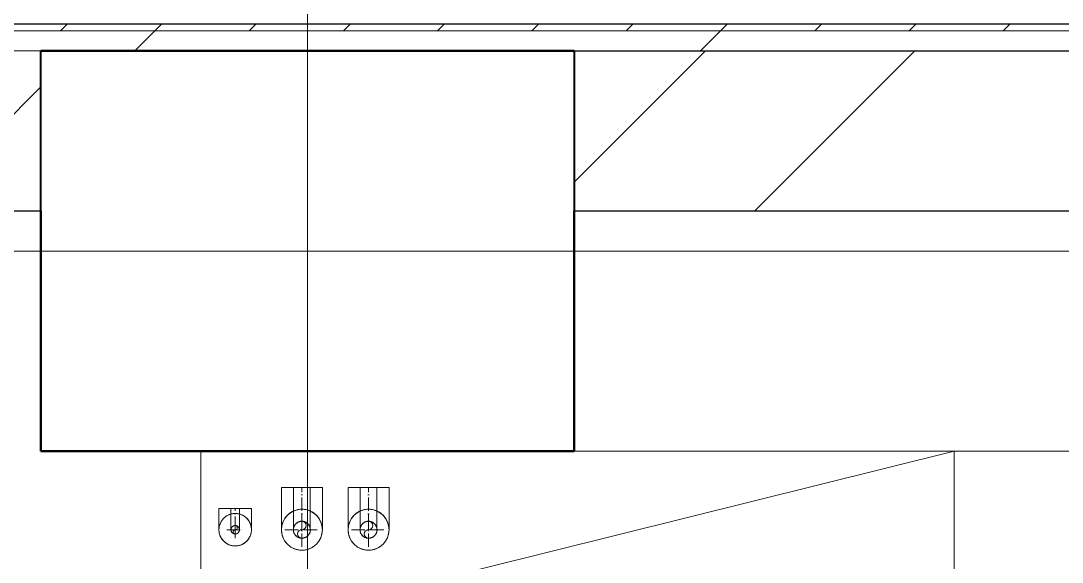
# Model space of a CAD drawing. Header units: millimetres. Extents: x -88595 to 880822, y -1054509 to -148035.
# Drawn here: x 313948 to 314729, y -276935 to -276529 of the extents above; entities that cross this region are included whole.
import ezdxf

# ---------------------------------------------------------------- set-up
doc = ezdxf.new("R2010")
doc.units = ezdxf.units.MM
for name, pattern in [('$0$ADSK_Осевая', [14, 10, -2, 0, -2]), ('ADSK_Линия сетки', [25, 20, -2.5, 0, -2.5]), ('ADSK_Сверху', [4.5, 3, -1.5])]:
    doc.linetypes.add(name, pattern=pattern)
for name, color, linetype, lineweight in [('Изоляция', 7, 'Continuous', 18), ('Линии', 7, 'Continuous', 9), ('Несущие колонны', 7, 'Continuous', 18), ('Оборудование', 7, 'Continuous', 18), ('Оси', 7, 'Continuous', 9), ('Перекрытие', 7, 'Continuous', 18), ('Стены наружные', 7, 'Continuous', 18), ('Стены штриховка', 7, 'Continuous', 9), ('Трубопровод', 7, 'Continuous', 18), ('Трубопроводы', 7, 'Continuous', 18)]:
    doc.layers.add(name, color=color, linetype=linetype, lineweight=lineweight)

# ---------------------------------------------------------------- blocks, each defined once
blk = doc.blocks.new('$0$ADSK_МедьПайка_Отвод-гнутая труба - Отвод _гнутая труба_-V48-В_Координация_1 этаж ОВ3')
at = {"layer": 'Трубопроводы', "color": 134, "true_color": 0x00a6a6}
for p, q in [((16659.2, -14218.23), (16652.85, -14218.23)), ((16665.55, -14218.23), (16659.2, -14218.23))]:
    blk.add_line(p, q, dxfattribs=at)
at = {"layer": 'Трубопроводы', "color": 134, "true_color": 0x00a6a6, "flags": 128}
for points in [[(16652.85, -14249.98), (16652.85, -14249.96), (16652.85, -14249.88), (16652.85, -14249.75), (16652.85, -14249.58), (16652.85, -14249.35), (16652.85, -14249.07), (16652.85, -14248.74), (16652.85, -14248.37), (16652.85, -14247.95), (16652.85, -14247.47), (16652.85, -14246.96), (16652.85, -14246.39), (16652.85, -14245.78), (16652.85, -14245.13), (16652.85, -14244.44), (16652.85, -14243.7), (16652.85, -14242.92), (16652.85, -14242.1), (16652.85, -14241.24), (16652.85, -14240.35), (16652.85, -14239.42), (16652.85, -14238.46), (16652.85, -14237.47), (16652.85, -14236.44), (16652.85, -14235.39), (16652.85, -14234.3), (16652.85, -14233.2), (16652.85, -14232.06), (16652.85, -14230.91), (16652.85, -14229.74), (16652.85, -14228.54), (16652.85, -14227.33), (16652.85, -14226.11), (16652.85, -14224.87), (16652.85, -14223.63), (16652.85, -14222.37), (16652.85, -14221.11), (16652.85, -14219.84), (16652.85, -14218.57), (16652.85, -14218.23)], [(16665.55, -14218.23), (16665.55, -14219.5), (16665.55, -14220.77), (16665.55, -14222.03), (16665.55, -14223.29), (16665.55, -14224.54), (16665.55, -14225.78), (16665.55, -14227), (16665.55, -14228.22), (16665.55, -14229.42), (16665.55, -14230.59), (16665.55, -14231.75), (16665.55, -14232.89), (16665.55, -14234.01), (16665.55, -14235.1), (16665.55, -14236.16), (16665.55, -14237.19), (16665.55, -14238.19), (16665.55, -14239.17), (16665.55, -14240.1), (16665.55, -14241.01), (16665.55, -14241.87), (16665.55, -14242.7), (16665.55, -14243.49), (16665.55, -14244.24), (16665.55, -14244.95), (16665.55, -14245.61), (16665.55, -14246.23), (16665.55, -14246.81), (16665.55, -14247.34), (16665.55, -14247.82), (16665.55, -14248.26), (16665.55, -14248.65), (16665.55, -14248.99), (16665.55, -14249.28), (16665.55, -14249.52), (16665.55, -14249.71), (16665.55, -14249.85), (16665.55, -14249.94), (16665.55, -14249.98)], [(16652.85, -14249.98), (16652.86, -14249.73), (16652.87, -14249.47), (16652.9, -14249.22), (16652.94, -14248.97), (16652.98, -14248.72), (16653.04, -14248.47), (16653.1, -14248.23), (16653.18, -14247.98), (16653.26, -14247.74), (16653.36, -14247.51), (16653.46, -14247.28), (16653.57, -14247.05), (16653.69, -14246.83), (16653.82, -14246.61), (16653.96, -14246.4), (16654.11, -14246.19), (16654.27, -14245.99), (16654.43, -14245.79), (16654.6, -14245.61), (16654.78, -14245.43), (16654.97, -14245.25), (16655.16, -14245.09), (16655.36, -14244.93), (16655.56, -14244.78), (16655.77, -14244.64), (16655.99, -14244.5), (16656.21, -14244.38), (16656.44, -14244.26), (16656.67, -14244.16), (16656.9, -14244.06), (16657.14, -14243.97), (16657.38, -14243.9), (16657.63, -14243.83), (16657.88, -14243.77), (16658.12, -14243.72), (16658.38, -14243.68), (16658.63, -14243.66), (16658.88, -14243.64), (16659.14, -14243.63), (16659.2, -14243.63)], [(16659.2, -14243.63), (16659.46, -14243.64), (16659.71, -14243.65), (16659.96, -14243.68), (16660.22, -14243.71), (16660.47, -14243.76), (16660.71, -14243.81), (16660.96, -14243.88), (16661.2, -14243.95), (16661.44, -14244.04), (16661.68, -14244.13), (16661.91, -14244.24), (16662.14, -14244.35), (16662.36, -14244.47), (16662.58, -14244.6), (16662.79, -14244.74), (16663, -14244.89), (16663.2, -14245.04), (16663.39, -14245.21), (16663.58, -14245.38), (16663.76, -14245.56), (16663.93, -14245.74), (16664.1, -14245.93), (16664.26, -14246.13), (16664.41, -14246.34), (16664.55, -14246.55), (16664.68, -14246.77), (16664.8, -14246.99), (16664.92, -14247.21), (16665.03, -14247.44), (16665.12, -14247.68), (16665.21, -14247.92), (16665.29, -14248.16), (16665.36, -14248.4), (16665.41, -14248.65), (16665.46, -14248.9), (16665.5, -14249.15), (16665.53, -14249.4), (16665.55, -14249.66), (16665.55, -14249.91), (16665.55, -14249.98)], [(16659.2, -14256.33), (16658.95, -14256.33), (16658.7, -14256.31), (16658.44, -14256.28), (16658.19, -14256.25), (16657.94, -14256.2), (16657.69, -14256.15), (16657.45, -14256.08), (16657.21, -14256.01), (16656.97, -14255.92), (16656.73, -14255.83), (16656.5, -14255.73), (16656.27, -14255.61), (16656.05, -14255.49), (16655.83, -14255.36), (16655.62, -14255.22), (16655.41, -14255.07), (16655.21, -14254.92), (16655.02, -14254.75), (16654.83, -14254.58), (16654.65, -14254.4), (16654.48, -14254.22), (16654.31, -14254.03), (16654.15, -14253.83), (16654, -14253.62), (16653.86, -14253.41), (16653.73, -14253.2), (16653.6, -14252.97), (16653.49, -14252.75), (16653.38, -14252.52), (16653.29, -14252.28), (16653.2, -14252.04), (16653.12, -14251.8), (16653.05, -14251.56), (16652.99, -14251.31), (16652.95, -14251.06), (16652.91, -14250.81), (16652.88, -14250.56), (16652.86, -14250.3), (16652.85, -14250.05), (16652.85, -14249.98)], [(16665.55, -14249.98), (16665.55, -14250.23), (16665.53, -14250.49), (16665.51, -14250.74), (16665.47, -14250.99), (16665.43, -14251.24), (16665.37, -14251.49), (16665.31, -14251.74), (16665.23, -14251.98), (16665.15, -14252.22), (16665.05, -14252.45), (16664.95, -14252.69), (16664.84, -14252.91), (16664.71, -14253.14), (16664.58, -14253.35), (16664.44, -14253.57), (16664.3, -14253.77), (16664.14, -14253.97), (16663.98, -14254.17), (16663.81, -14254.36), (16663.63, -14254.54), (16663.44, -14254.71), (16663.25, -14254.87), (16663.05, -14255.03), (16662.85, -14255.18), (16662.63, -14255.32), (16662.42, -14255.46), (16662.2, -14255.58), (16661.97, -14255.7), (16661.74, -14255.8), (16661.51, -14255.9), (16661.27, -14255.99), (16661.02, -14256.06), (16660.78, -14256.13), (16660.53, -14256.19), (16660.28, -14256.24), (16660.03, -14256.28), (16659.78, -14256.3), (16659.53, -14256.32), (16659.27, -14256.33), (16659.2, -14256.33)]]:
    blk.add_lwpolyline(points, dxfattribs=at)
at = {"layer": 'Трубопроводы', "color": 134, "true_color": 0x00a6a6}
for start, end in [(90, 270), (270, 90)]:
    blk.add_arc((16659.2, -14249.98), 6.35, start, end, dxfattribs=at)
blk = doc.blocks.new('$0$ADSK_МедьПайка_Отвод-гнутая труба - Отвод _гнутая труба_-V47-В_Координация_1 этаж ОВ3')
at = {"layer": 'Трубопроводы', "color": 190, "true_color": 0x8000ff}
for p, q in [((-879.99, -10402.24), (-882.24, -10399.99)), ((-877.75, -10404.48), (-879.99, -10402.24))]:
    blk.add_line(p, q, dxfattribs=at)
at = {"layer": 'Трубопроводы', "color": 190, "true_color": 0x8000ff, "flags": 128}
for points in [[(-893.46, -10411.22), (-893.45, -10411.21), (-893.43, -10411.18), (-893.38, -10411.13), (-893.32, -10411.07), (-893.24, -10410.99), (-893.14, -10410.89), (-893.03, -10410.78), (-892.89, -10410.65), (-892.74, -10410.5), (-892.58, -10410.33), (-892.39, -10410.15), (-892.19, -10409.95), (-891.98, -10409.73), (-891.75, -10409.5), (-891.5, -10409.25), (-891.24, -10408.99), (-890.97, -10408.72), (-890.68, -10408.43), (-890.37, -10408.13), (-890.06, -10407.81), (-889.73, -10407.48), (-889.39, -10407.14), (-889.04, -10406.79), (-888.67, -10406.43), (-888.3, -10406.06), (-887.92, -10405.67), (-887.53, -10405.28), (-887.13, -10404.88), (-886.72, -10404.47), (-886.3, -10404.06), (-885.88, -10403.64), (-885.46, -10403.21), (-885.02, -10402.78), (-884.59, -10402.34), (-884.14, -10401.9), (-883.7, -10401.45), (-883.25, -10401.01), (-882.81, -10400.56), (-882.36, -10400.11), (-882.24, -10399.99)], [(-893.46, -10411.22), (-893.37, -10411.13), (-893.28, -10411.04), (-893.18, -10410.96), (-893.08, -10410.89), (-892.97, -10410.81), (-892.86, -10410.75), (-892.75, -10410.68), (-892.64, -10410.62), (-892.53, -10410.57), (-892.41, -10410.52), (-892.29, -10410.47), (-892.17, -10410.43), (-892.05, -10410.4), (-891.93, -10410.37), (-891.8, -10410.34), (-891.68, -10410.32), (-891.55, -10410.3), (-891.42, -10410.29), (-891.3, -10410.29), (-891.17, -10410.29), (-891.04, -10410.29), (-890.92, -10410.3), (-890.79, -10410.31), (-890.67, -10410.33), (-890.54, -10410.36), (-890.42, -10410.39), (-890.3, -10410.42), (-890.17, -10410.46), (-890.06, -10410.51), (-889.94, -10410.55), (-889.82, -10410.61), (-889.71, -10410.67), (-889.6, -10410.73), (-889.49, -10410.8), (-889.39, -10410.87), (-889.28, -10410.94), (-889.18, -10411.02), (-889.09, -10411.1), (-889, -10411.19), (-888.97, -10411.22)], [(-877.75, -10404.48), (-878.2, -10404.93), (-878.64, -10405.38), (-879.09, -10405.82), (-879.54, -10406.27), (-879.98, -10406.71), (-880.42, -10407.15), (-880.85, -10407.58), (-881.28, -10408.01), (-881.7, -10408.43), (-882.12, -10408.85), (-882.53, -10409.26), (-882.93, -10409.66), (-883.32, -10410.06), (-883.71, -10410.44), (-884.09, -10410.82), (-884.45, -10411.18), (-884.81, -10411.54), (-885.15, -10411.88), (-885.48, -10412.21), (-885.8, -10412.53), (-886.11, -10412.84), (-886.4, -10413.13), (-886.68, -10413.41), (-886.94, -10413.68), (-887.19, -10413.93), (-887.43, -10414.16), (-887.65, -10414.38), (-887.85, -10414.58), (-888.04, -10414.77), (-888.21, -10414.94), (-888.36, -10415.1), (-888.5, -10415.23), (-888.62, -10415.35), (-888.72, -10415.46), (-888.81, -10415.54), (-888.88, -10415.61), (-888.93, -10415.66), (-888.96, -10415.69), (-888.97, -10415.7)], [(-893.46, -10415.71), (-893.55, -10415.61), (-893.63, -10415.52), (-893.71, -10415.42), (-893.79, -10415.32), (-893.86, -10415.21), (-893.93, -10415.11), (-894, -10415), (-894.05, -10414.89), (-894.11, -10414.77), (-894.16, -10414.65), (-894.2, -10414.54), (-894.25, -10414.41), (-894.28, -10414.29), (-894.31, -10414.17), (-894.34, -10414.05), (-894.36, -10413.92), (-894.37, -10413.79), (-894.39, -10413.67), (-894.39, -10413.54), (-894.39, -10413.41), (-894.39, -10413.29), (-894.38, -10413.16), (-894.36, -10413.03), (-894.34, -10412.91), (-894.32, -10412.78), (-894.29, -10412.66), (-894.26, -10412.54), (-894.22, -10412.42), (-894.17, -10412.3), (-894.12, -10412.18), (-894.07, -10412.07), (-894.01, -10411.95), (-893.95, -10411.84), (-893.88, -10411.73), (-893.81, -10411.63), (-893.74, -10411.53), (-893.66, -10411.43), (-893.57, -10411.33), (-893.49, -10411.24), (-893.46, -10411.22)], [(-888.97, -10415.71), (-889.06, -10415.79), (-889.16, -10415.88), (-889.26, -10415.96), (-889.36, -10416.03), (-889.46, -10416.11), (-889.57, -10416.17), (-889.68, -10416.24), (-889.79, -10416.3), (-889.91, -10416.35), (-890.02, -10416.4), (-890.14, -10416.45), (-890.26, -10416.49), (-890.38, -10416.52), (-890.51, -10416.56), (-890.63, -10416.58), (-890.76, -10416.6), (-890.88, -10416.62), (-891.01, -10416.63), (-891.14, -10416.63), (-891.26, -10416.63), (-891.39, -10416.63), (-891.52, -10416.62), (-891.64, -10416.61), (-891.77, -10416.59), (-891.89, -10416.56), (-892.02, -10416.53), (-892.14, -10416.5), (-892.26, -10416.46), (-892.38, -10416.42), (-892.5, -10416.37), (-892.61, -10416.31), (-892.72, -10416.25), (-892.83, -10416.19), (-892.94, -10416.13), (-893.05, -10416.05), (-893.15, -10415.98), (-893.25, -10415.9), (-893.35, -10415.82), (-893.44, -10415.73), (-893.46, -10415.71)], [(-888.97, -10411.22), (-888.88, -10411.31), (-888.8, -10411.4), (-888.72, -10411.5), (-888.64, -10411.6), (-888.57, -10411.71), (-888.5, -10411.81), (-888.44, -10411.92), (-888.38, -10412.04), (-888.33, -10412.15), (-888.28, -10412.27), (-888.23, -10412.39), (-888.19, -10412.51), (-888.15, -10412.63), (-888.12, -10412.75), (-888.1, -10412.88), (-888.08, -10413), (-888.06, -10413.13), (-888.05, -10413.25), (-888.04, -10413.38), (-888.04, -10413.51), (-888.05, -10413.63), (-888.06, -10413.76), (-888.07, -10413.89), (-888.09, -10414.01), (-888.11, -10414.14), (-888.14, -10414.26), (-888.18, -10414.38), (-888.22, -10414.5), (-888.26, -10414.62), (-888.31, -10414.74), (-888.36, -10414.85), (-888.42, -10414.97), (-888.49, -10415.08), (-888.55, -10415.19), (-888.62, -10415.29), (-888.7, -10415.39), (-888.78, -10415.49), (-888.86, -10415.59), (-888.95, -10415.68), (-888.97, -10415.71)]]:
    blk.add_lwpolyline(points, dxfattribs=at)
at = {"layer": 'Трубопроводы', "color": 190, "true_color": 0x8000ff}
for start, end in [(45, 225), (225, 45)]:
    blk.add_arc((-891.22, -10413.46), 3.17, start, end, dxfattribs=at)
blk = doc.blocks.new('2 этаж')
at = {"lineweight": 18}
for p, q in [((343417.5, 650411.51), (343417.5, 650956.51)), ((343542.46, 650847.31), (343982.5, 650956.51)), ((343697.5, 650956.51), (343982.5, 650956.51)), ((343982.5, 650956.51), (343982.5, 650411.51)), ((343982.5, 650411.51), (343982.5, 650956.51)), ((343982.5, 650956.51), (344782.5, 650956.51))]:
    blk.add_line(p, q, dxfattribs=at)
at = {"layer": 'Линии', "linetype": 'ADSK_Сверху', "ltscale": 100}
for p, q in [((311892.5, 651256.51), (345102.5, 651256.51)), ((311892.5, 650956.51), (345102.5, 650956.51))]:
    blk.add_line(p, q, dxfattribs=at)
at = {"layer": 'Несущие колонны', "lineweight": 40}
for p, q in [((343297.5, 651256.51), (343697.5, 651256.51)), ((343297.5, 650956.51), (343297.5, 651256.51)), ((343697.5, 651256.51), (343297.5, 651256.51)), ((343697.5, 651256.51), (343697.5, 650956.51)), ((343297.5, 651136.51), (343297.5, 650956.51)), ((343697.5, 650956.51), (343697.5, 651136.51)), ((343697.5, 650956.51), (343297.5, 650956.51)), ((343297.5, 650956.51), (343697.5, 650956.51))]:
    blk.add_line(p, q, dxfattribs=at)
at = {"layer": 'Несущие колонны'}
for p, q in [((343297.5, 651256.51), (343297.5, 651136.51)), ((343697.5, 651136.51), (343697.5, 651256.51))]:
    blk.add_line(p, q, dxfattribs=at)
at = {"layer": 'Оси', "linetype": 'ADSK_Линия сетки', "ltscale": 100}
for p, q in [((343497.5, 697307.15), (343497.5, 631330.37)), ((364564.8, 651106.51), (287587.44, 651106.51))]:
    blk.add_line(p, q, dxfattribs=at)
at = {"layer": 'Перекрытие', "color": 49, "ltscale": 100, "true_color": 0x464646}
for p, q in [((343417.5, 650411.51), (343417.5, 650956.51)), ((343697.5, 650956.51), (344782.5, 650956.51))]:
    blk.add_line(p, q, dxfattribs=at)
at = {"layer": 'Стены наружные', "lineweight": 30}
for p, q in [((345082.5, 651276.51), (342342.5, 651276.51)), ((343297.5, 651256.51), (345102.5, 651256.51)), ((343267.5, 651136.51), (343297.5, 651136.51)), ((343697.5, 651136.51), (344782.5, 651136.51))]:
    blk.add_line(p, q, dxfattribs=at)
at = {"layer": 'Стены наружные', "linetype": 'Continuous', "lineweight": 9}
for p, q in [((343312.26, 651271.51), (343317.26, 651276.51)), ((343367.97, 651256.51), (343382.97, 651271.51)), ((343382.97, 651271.51), (343387.97, 651276.51)), ((343453.68, 651271.51), (343458.68, 651276.51)), ((343524.39, 651271.51), (343529.39, 651276.51)), ((343595.1, 651271.51), (343600.1, 651276.51)), ((343665.81, 651271.51), (343670.81, 651276.51)), ((343736.52, 651271.51), (343741.52, 651276.51)), ((343792.23, 651256.51), (343807.23, 651271.51)), ((343807.23, 651271.51), (343812.23, 651276.51)), ((343877.94, 651271.51), (343882.94, 651276.51)), ((343948.65, 651271.51), (343953.65, 651276.51)), ((344019.36, 651271.51), (344024.36, 651276.51)), ((343697.5, 651158.06), (343795.94, 651256.51)), ((343833.1, 651136.51), (343953.1, 651256.51)), ((343204.48, 651136.51), (343297.5, 651229.53))]:
    blk.add_line(p, q, dxfattribs=at)
at = {"layer": 'Стены наружные'}
for p, q in [((343297.5, 651136.51), (343297.5, 651256.51)), ((343697.5, 651256.51), (343697.5, 651136.51))]:
    blk.add_line(p, q, dxfattribs=at)
at = {"layer": 'Стены штриховка'}
for p, q in [((345082.5, 651271.51), (342342.5, 651271.51)), ((343297.5, 651256.51), (342342.5, 651256.51))]:
    blk.add_line(p, q, dxfattribs=at)

msp = doc.modelspace()

# ---------------------------------------------------------------- linework, layer by layer
at = {"layer": 'Изоляция', "color": 134, "true_color": 0x00a6a6}
for p, q in [((314143.69, -276879.04), (314174.39, -276879.04)), ((314193.69, -276879.04), (314224.39, -276879.04))]:
    msp.add_line(p, q, dxfattribs=at)
at = {"layer": 'Изоляция', "color": 190, "true_color": 0x8000ff}
msp.add_line((314096.86, -276894.91), (314121.21, -276894.91), dxfattribs=at)
at = {"layer": 'Изоляция', "color": 134, "true_color": 0x00a6a6, "flags": 128}
for points in [[(314143.69, -276910.79), (314143.69, -276910.76), (314143.69, -276910.69), (314143.69, -276910.56), (314143.69, -276910.38), (314143.69, -276910.15), (314143.69, -276909.88), (314143.69, -276909.55), (314143.69, -276909.18), (314143.69, -276908.75), (314143.69, -276908.28), (314143.69, -276907.76), (314143.69, -276907.2), (314143.69, -276906.59), (314143.69, -276905.94), (314143.69, -276905.24), (314143.69, -276904.5), (314143.69, -276903.73), (314143.69, -276902.91), (314143.69, -276902.05), (314143.69, -276901.16), (314143.69, -276900.23), (314143.69, -276899.27), (314143.69, -276898.27), (314143.69, -276897.25), (314143.69, -276896.19), (314143.69, -276895.11), (314143.69, -276894), (314143.69, -276892.87), (314143.69, -276891.72), (314143.69, -276890.54), (314143.69, -276889.35), (314143.69, -276888.14), (314143.69, -276886.92), (314143.69, -276885.68), (314143.69, -276884.43), (314143.69, -276883.18), (314143.69, -276881.92), (314143.69, -276880.65), (314143.69, -276879.38), (314143.69, -276879.04)], [(314174.39, -276879.04), (314174.39, -276880.31), (314174.39, -276881.57), (314174.39, -276882.84), (314174.39, -276884.1), (314174.39, -276885.35), (314174.39, -276886.58), (314174.39, -276887.81), (314174.39, -276889.03), (314174.39, -276890.22), (314174.39, -276891.4), (314174.39, -276892.56), (314174.39, -276893.7), (314174.39, -276894.81), (314174.39, -276895.9), (314174.39, -276896.96), (314174.39, -276898), (314174.39, -276899), (314174.39, -276899.97), (314174.39, -276900.91), (314174.39, -276901.81), (314174.39, -276902.68), (314174.39, -276903.51), (314174.39, -276904.3), (314174.39, -276905.05), (314174.39, -276905.75), (314174.39, -276906.42), (314174.39, -276907.04), (314174.39, -276907.62), (314174.39, -276908.15), (314174.39, -276908.63), (314174.39, -276909.07), (314174.39, -276909.45), (314174.39, -276909.79), (314174.39, -276910.08), (314174.39, -276910.33), (314174.39, -276910.52), (314174.39, -276910.66), (314174.39, -276910.75), (314174.39, -276910.79)], [(314193.69, -276910.79), (314193.69, -276910.76), (314193.69, -276910.69), (314193.69, -276910.56), (314193.69, -276910.38), (314193.69, -276910.15), (314193.69, -276909.88), (314193.69, -276909.55), (314193.69, -276909.18), (314193.69, -276908.75), (314193.69, -276908.28), (314193.69, -276907.76), (314193.69, -276907.2), (314193.69, -276906.59), (314193.69, -276905.94), (314193.69, -276905.24), (314193.69, -276904.5), (314193.69, -276903.73), (314193.69, -276902.91), (314193.69, -276902.05), (314193.69, -276901.16), (314193.69, -276900.23), (314193.69, -276899.27), (314193.69, -276898.27), (314193.69, -276897.25), (314193.69, -276896.19), (314193.69, -276895.11), (314193.69, -276894), (314193.69, -276892.87), (314193.69, -276891.72), (314193.69, -276890.54), (314193.69, -276889.35), (314193.69, -276888.14), (314193.69, -276886.92), (314193.69, -276885.68), (314193.69, -276884.43), (314193.69, -276883.18), (314193.69, -276881.92), (314193.69, -276880.65), (314193.69, -276879.38), (314193.69, -276879.04)], [(314224.39, -276879.04), (314224.39, -276880.31), (314224.39, -276881.57), (314224.39, -276882.84), (314224.39, -276884.1), (314224.39, -276885.35), (314224.39, -276886.58), (314224.39, -276887.81), (314224.39, -276889.03), (314224.39, -276890.22), (314224.39, -276891.4), (314224.39, -276892.56), (314224.39, -276893.7), (314224.39, -276894.81), (314224.39, -276895.9), (314224.39, -276896.96), (314224.39, -276898), (314224.39, -276899), (314224.39, -276899.97), (314224.39, -276900.91), (314224.39, -276901.81), (314224.39, -276902.68), (314224.39, -276903.51), (314224.39, -276904.3), (314224.39, -276905.05), (314224.39, -276905.75), (314224.39, -276906.42), (314224.39, -276907.04), (314224.39, -276907.62), (314224.39, -276908.15), (314224.39, -276908.63), (314224.39, -276909.07), (314224.39, -276909.45), (314224.39, -276909.79), (314224.39, -276910.08), (314224.39, -276910.33), (314224.39, -276910.52), (314224.39, -276910.66), (314224.39, -276910.75), (314224.39, -276910.79)], [(314143.69, -276910.79), (314143.7, -276910.17), (314143.74, -276909.56), (314143.8, -276908.95), (314143.88, -276908.34), (314143.99, -276907.74), (314144.13, -276907.14), (314144.29, -276906.55), (314144.47, -276905.96), (314144.67, -276905.38), (314144.9, -276904.81), (314145.15, -276904.25), (314145.42, -276903.7), (314145.72, -276903.16), (314146.03, -276902.63), (314146.37, -276902.12), (314146.73, -276901.62), (314147.1, -276901.14), (314147.5, -276900.67), (314147.91, -276900.21), (314148.34, -276899.78), (314148.79, -276899.36), (314149.26, -276898.96), (314149.74, -276898.58), (314150.24, -276898.21), (314150.75, -276897.87), (314151.27, -276897.55), (314151.8, -276897.25), (314152.35, -276896.97), (314152.91, -276896.71), (314153.48, -276896.48), (314154.05, -276896.27), (314154.64, -276896.08), (314155.23, -276895.92), (314155.83, -276895.78), (314156.43, -276895.66), (314157.04, -276895.57), (314157.65, -276895.5), (314158.26, -276895.46), (314158.87, -276895.44), (314159.04, -276895.44)], [(314159.04, -276895.44), (314159.65, -276895.45), (314160.27, -276895.49), (314160.88, -276895.55), (314161.48, -276895.63), (314162.09, -276895.74), (314162.69, -276895.88), (314163.28, -276896.04), (314163.87, -276896.22), (314164.45, -276896.42), (314165.02, -276896.65), (314165.58, -276896.9), (314166.13, -276897.17), (314166.67, -276897.47), (314167.19, -276897.78), (314167.71, -276898.12), (314168.21, -276898.48), (314168.69, -276898.85), (314169.16, -276899.25), (314169.61, -276899.66), (314170.05, -276900.09), (314170.47, -276900.54), (314170.87, -276901.01), (314171.25, -276901.49), (314171.61, -276901.98), (314171.96, -276902.49), (314172.28, -276903.02), (314172.58, -276903.55), (314172.86, -276904.1), (314173.11, -276904.66), (314173.35, -276905.23), (314173.56, -276905.8), (314173.74, -276906.39), (314173.91, -276906.98), (314174.05, -276907.58), (314174.17, -276908.18), (314174.26, -276908.79), (314174.33, -276909.4), (314174.37, -276910.01), (314174.39, -276910.62), (314174.39, -276910.79)], [(314193.69, -276910.79), (314193.7, -276910.17), (314193.74, -276909.56), (314193.8, -276908.95), (314193.88, -276908.34), (314193.99, -276907.74), (314194.13, -276907.14), (314194.29, -276906.55), (314194.47, -276905.96), (314194.67, -276905.38), (314194.9, -276904.81), (314195.15, -276904.25), (314195.42, -276903.7), (314195.72, -276903.16), (314196.03, -276902.63), (314196.37, -276902.12), (314196.73, -276901.62), (314197.1, -276901.14), (314197.5, -276900.67), (314197.91, -276900.21), (314198.34, -276899.78), (314198.79, -276899.36), (314199.26, -276898.96), (314199.74, -276898.58), (314200.24, -276898.21), (314200.75, -276897.87), (314201.27, -276897.55), (314201.8, -276897.25), (314202.35, -276896.97), (314202.91, -276896.71), (314203.48, -276896.48), (314204.05, -276896.27), (314204.64, -276896.08), (314205.23, -276895.92), (314205.83, -276895.78), (314206.43, -276895.66), (314207.04, -276895.57), (314207.65, -276895.5), (314208.26, -276895.46), (314208.87, -276895.44), (314209.04, -276895.44)], [(314209.04, -276895.44), (314209.65, -276895.45), (314210.27, -276895.49), (314210.88, -276895.55), (314211.48, -276895.63), (314212.09, -276895.74), (314212.69, -276895.88), (314213.28, -276896.04), (314213.87, -276896.22), (314214.45, -276896.42), (314215.02, -276896.65), (314215.58, -276896.9), (314216.13, -276897.17), (314216.67, -276897.47), (314217.19, -276897.78), (314217.71, -276898.12), (314218.21, -276898.48), (314218.69, -276898.85), (314219.16, -276899.25), (314219.61, -276899.66), (314220.05, -276900.09), (314220.47, -276900.54), (314220.87, -276901.01), (314221.25, -276901.49), (314221.61, -276901.98), (314221.96, -276902.49), (314222.28, -276903.02), (314222.58, -276903.55), (314222.86, -276904.1), (314223.11, -276904.66), (314223.35, -276905.23), (314223.56, -276905.8), (314223.74, -276906.39), (314223.91, -276906.98), (314224.05, -276907.58), (314224.17, -276908.18), (314224.26, -276908.79), (314224.33, -276909.4), (314224.37, -276910.01), (314224.39, -276910.62), (314224.39, -276910.79)], [(314159.04, -276926.14), (314158.42, -276926.13), (314157.81, -276926.09), (314157.2, -276926.03), (314156.59, -276925.94), (314155.99, -276925.83), (314155.39, -276925.7), (314154.8, -276925.54), (314154.21, -276925.36), (314153.63, -276925.15), (314153.06, -276924.93), (314152.5, -276924.68), (314151.95, -276924.4), (314151.41, -276924.11), (314150.88, -276923.79), (314150.37, -276923.46), (314149.87, -276923.1), (314149.39, -276922.72), (314148.92, -276922.33), (314148.46, -276921.91), (314148.03, -276921.48), (314147.61, -276921.03), (314147.21, -276920.57), (314146.83, -276920.09), (314146.46, -276919.59), (314146.12, -276919.08), (314145.8, -276918.56), (314145.5, -276918.02), (314145.22, -276917.48), (314144.97, -276916.92), (314144.73, -276916.35), (314144.52, -276915.77), (314144.33, -276915.19), (314144.17, -276914.6), (314144.03, -276914), (314143.91, -276913.4), (314143.82, -276912.79), (314143.75, -276912.18), (314143.71, -276911.57), (314143.69, -276910.95), (314143.69, -276910.79)], [(314174.39, -276910.79), (314174.38, -276911.4), (314174.34, -276912.01), (314174.28, -276912.63), (314174.19, -276913.23), (314174.08, -276913.84), (314173.95, -276914.44), (314173.79, -276915.03), (314173.61, -276915.62), (314173.4, -276916.19), (314173.18, -276916.77), (314172.93, -276917.33), (314172.65, -276917.88), (314172.36, -276918.41), (314172.04, -276918.94), (314171.71, -276919.45), (314171.35, -276919.95), (314170.97, -276920.44), (314170.58, -276920.91), (314170.16, -276921.36), (314169.73, -276921.8), (314169.28, -276922.22), (314168.82, -276922.62), (314168.34, -276923), (314167.84, -276923.36), (314167.33, -276923.7), (314166.81, -276924.03), (314166.27, -276924.33), (314165.73, -276924.6), (314165.17, -276924.86), (314164.6, -276925.09), (314164.02, -276925.31), (314163.44, -276925.49), (314162.85, -276925.66), (314162.25, -276925.8), (314161.65, -276925.91), (314161.04, -276926.01), (314160.43, -276926.07), (314159.82, -276926.12), (314159.2, -276926.14), (314159.04, -276926.14)], [(314209.04, -276926.14), (314208.42, -276926.13), (314207.81, -276926.09), (314207.2, -276926.03), (314206.59, -276925.94), (314205.99, -276925.83), (314205.39, -276925.7), (314204.8, -276925.54), (314204.21, -276925.36), (314203.63, -276925.15), (314203.06, -276924.93), (314202.5, -276924.68), (314201.95, -276924.4), (314201.41, -276924.11), (314200.88, -276923.79), (314200.37, -276923.46), (314199.87, -276923.1), (314199.39, -276922.72), (314198.92, -276922.33), (314198.46, -276921.91), (314198.03, -276921.48), (314197.61, -276921.03), (314197.21, -276920.57), (314196.83, -276920.09), (314196.46, -276919.59), (314196.12, -276919.08), (314195.8, -276918.56), (314195.5, -276918.02), (314195.22, -276917.48), (314194.97, -276916.92), (314194.73, -276916.35), (314194.52, -276915.77), (314194.33, -276915.19), (314194.17, -276914.6), (314194.03, -276914), (314193.91, -276913.4), (314193.82, -276912.79), (314193.75, -276912.18), (314193.71, -276911.57), (314193.69, -276910.95), (314193.69, -276910.79)], [(314224.39, -276910.79), (314224.38, -276911.4), (314224.34, -276912.01), (314224.28, -276912.63), (314224.19, -276913.23), (314224.08, -276913.84), (314223.95, -276914.44), (314223.79, -276915.03), (314223.61, -276915.62), (314223.4, -276916.19), (314223.18, -276916.77), (314222.93, -276917.33), (314222.65, -276917.88), (314222.36, -276918.41), (314222.04, -276918.94), (314221.71, -276919.45), (314221.35, -276919.95), (314220.97, -276920.44), (314220.58, -276920.91), (314220.16, -276921.36), (314219.73, -276921.8), (314219.28, -276922.22), (314218.82, -276922.62), (314218.34, -276923), (314217.84, -276923.36), (314217.33, -276923.7), (314216.81, -276924.03), (314216.27, -276924.33), (314215.73, -276924.6), (314215.17, -276924.86), (314214.6, -276925.09), (314214.02, -276925.31), (314213.44, -276925.49), (314212.85, -276925.66), (314212.25, -276925.8), (314211.65, -276925.91), (314211.04, -276926.01), (314210.43, -276926.07), (314209.82, -276926.12), (314209.2, -276926.14), (314209.04, -276926.14)]]:
    msp.add_lwpolyline(points, dxfattribs=at)
at = {"layer": 'Изоляция', "color": 190, "true_color": 0x8000ff, "flags": 128}
for points in [[(314096.86, -276910.79), (314096.86, -276910.77), (314096.86, -276910.74), (314096.86, -276910.67), (314096.86, -276910.58), (314096.86, -276910.47), (314096.86, -276910.33), (314096.86, -276910.17), (314096.86, -276909.98), (314096.86, -276909.77), (314096.86, -276909.53), (314096.86, -276909.28), (314096.86, -276908.99), (314096.86, -276908.69), (314096.86, -276908.36), (314096.86, -276908.01), (314096.86, -276907.65), (314096.86, -276907.26), (314096.86, -276906.85), (314096.86, -276906.42), (314096.86, -276905.97), (314096.86, -276905.51), (314096.86, -276905.03), (314096.86, -276904.53), (314096.86, -276904.02), (314096.86, -276903.49), (314096.86, -276902.95), (314096.86, -276902.39), (314096.86, -276901.83), (314096.86, -276901.25), (314096.86, -276900.67), (314096.86, -276900.07), (314096.86, -276899.46), (314096.86, -276898.85), (314096.86, -276898.23), (314096.86, -276897.61), (314096.86, -276896.98), (314096.86, -276896.35), (314096.86, -276895.72), (314096.86, -276895.08), (314096.86, -276894.91)], [(314121.21, -276894.91), (314121.21, -276895.55), (314121.21, -276896.18), (314121.21, -276896.81), (314121.21, -276897.44), (314121.21, -276898.07), (314121.21, -276898.69), (314121.21, -276899.3), (314121.21, -276899.91), (314121.21, -276900.5), (314121.21, -276901.09), (314121.21, -276901.67), (314121.21, -276902.24), (314121.21, -276902.8), (314121.21, -276903.35), (314121.21, -276903.88), (314121.21, -276904.39), (314121.21, -276904.89), (314121.21, -276905.38), (314121.21, -276905.85), (314121.21, -276906.3), (314121.21, -276906.73), (314121.21, -276907.15), (314121.21, -276907.54), (314121.21, -276907.92), (314121.21, -276908.27), (314121.21, -276908.6), (314121.21, -276908.91), (314121.21, -276909.2), (314121.21, -276909.47), (314121.21, -276909.71), (314121.21, -276909.93), (314121.21, -276910.12), (314121.21, -276910.29), (314121.21, -276910.44), (314121.21, -276910.56), (314121.21, -276910.65), (314121.21, -276910.72), (314121.21, -276910.77), (314121.21, -276910.79)], [(314096.86, -276910.79), (314096.87, -276910.3), (314096.9, -276909.81), (314096.95, -276909.33), (314097.02, -276908.85), (314097.11, -276908.37), (314097.21, -276907.89), (314097.34, -276907.42), (314097.48, -276906.96), (314097.64, -276906.5), (314097.82, -276906.05), (314098.02, -276905.6), (314098.24, -276905.17), (314098.47, -276904.74), (314098.72, -276904.32), (314098.99, -276903.91), (314099.27, -276903.52), (314099.57, -276903.13), (314099.89, -276902.76), (314100.21, -276902.4), (314100.56, -276902.05), (314100.91, -276901.72), (314101.28, -276901.4), (314101.66, -276901.1), (314102.06, -276900.81), (314102.46, -276900.54), (314102.88, -276900.29), (314103.3, -276900.05), (314103.73, -276899.83), (314104.18, -276899.63), (314104.63, -276899.44), (314105.08, -276899.27), (314105.55, -276899.12), (314106.02, -276898.99), (314106.49, -276898.88), (314106.97, -276898.79), (314107.45, -276898.72), (314107.93, -276898.66), (314108.42, -276898.63), (314108.91, -276898.61), (314109.04, -276898.61)], [(314109.04, -276898.61), (314109.53, -276898.62), (314110.01, -276898.65), (314110.5, -276898.7), (314110.98, -276898.77), (314111.46, -276898.86), (314111.93, -276898.96), (314112.4, -276899.09), (314112.87, -276899.23), (314113.33, -276899.39), (314113.78, -276899.57), (314114.22, -276899.77), (314114.66, -276899.99), (314115.09, -276900.22), (314115.51, -276900.47), (314115.91, -276900.74), (314116.31, -276901.02), (314116.69, -276901.32), (314117.07, -276901.63), (314117.43, -276901.96), (314117.77, -276902.31), (314118.1, -276902.66), (314118.42, -276903.03), (314118.73, -276903.41), (314119.01, -276903.8), (314119.28, -276904.21), (314119.54, -276904.62), (314119.78, -276905.05), (314120, -276905.48), (314120.2, -276905.93), (314120.39, -276906.38), (314120.55, -276906.83), (314120.7, -276907.3), (314120.83, -276907.77), (314120.94, -276908.24), (314121.04, -276908.72), (314121.11, -276909.2), (314121.16, -276909.68), (314121.2, -276910.17), (314121.21, -276910.66), (314121.21, -276910.79)], [(314109.04, -276922.96), (314108.55, -276922.95), (314108.07, -276922.92), (314107.58, -276922.88), (314107.1, -276922.81), (314106.62, -276922.72), (314106.14, -276922.61), (314105.67, -276922.49), (314105.21, -276922.34), (314104.75, -276922.18), (314104.3, -276922), (314103.85, -276921.8), (314103.42, -276921.59), (314102.99, -276921.35), (314102.57, -276921.1), (314102.16, -276920.84), (314101.77, -276920.55), (314101.38, -276920.25), (314101.01, -276919.94), (314100.65, -276919.61), (314100.3, -276919.27), (314099.97, -276918.91), (314099.65, -276918.54), (314099.35, -276918.16), (314099.07, -276917.77), (314098.79, -276917.37), (314098.54, -276916.95), (314098.3, -276916.53), (314098.08, -276916.09), (314097.88, -276915.65), (314097.69, -276915.2), (314097.52, -276914.74), (314097.37, -276914.28), (314097.24, -276913.81), (314097.13, -276913.34), (314097.04, -276912.86), (314096.97, -276912.38), (314096.91, -276911.89), (314096.88, -276911.41), (314096.86, -276910.92), (314096.86, -276910.79)], [(314121.21, -276910.79), (314121.2, -276911.27), (314121.17, -276911.76), (314121.13, -276912.25), (314121.06, -276912.73), (314120.97, -276913.21), (314120.86, -276913.68), (314120.74, -276914.15), (314120.6, -276914.62), (314120.43, -276915.08), (314120.25, -276915.53), (314120.05, -276915.97), (314119.84, -276916.41), (314119.6, -276916.84), (314119.35, -276917.25), (314119.09, -276917.66), (314118.8, -276918.06), (314118.51, -276918.44), (314118.19, -276918.82), (314117.86, -276919.18), (314117.52, -276919.52), (314117.17, -276919.85), (314116.8, -276920.17), (314116.41, -276920.47), (314116.02, -276920.76), (314115.62, -276921.03), (314115.2, -276921.29), (314114.78, -276921.53), (314114.34, -276921.75), (314113.9, -276921.95), (314113.45, -276922.14), (314112.99, -276922.3), (314112.53, -276922.45), (314112.06, -276922.58), (314111.59, -276922.69), (314111.11, -276922.79), (314110.63, -276922.86), (314110.14, -276922.91), (314109.66, -276922.95), (314109.17, -276922.96), (314109.04, -276922.96)]]:
    msp.add_lwpolyline(points, dxfattribs=at)
at = {"layer": 'Изоляция', "color": 190, "true_color": 0x8000ff}
for radius, start, end in [(12.17, 90, 180), (12.18, 90, 180), (12.17, 90, 180), (12.17, 0, 90), (12.18, 0, 90), (12.18, 0, 90), (12.17, 180, 270), (12.17, 180, 270), (12.17, 180, 270), (12.17, 270, 0), (12.17, 270, 0), (12.18, 270, 0)]:
    msp.add_arc((314109.04, -276910.79), radius, start, end, dxfattribs=at)
at = {"layer": 'Изоляция', "color": 134, "true_color": 0x00a6a6}
for centre, start, end in [((314159.04, -276910.79), 90, 180), ((314159.04, -276910.79), 135, 225), ((314159.04, -276910.79), 135, 225), ((314159.04, -276910.79), 45, 135), ((314159.04, -276910.79), 45, 135), ((314159.04, -276910.79), 0, 90), ((314159.04, -276910.79), 315, 45), ((314159.04, -276910.79), 315, 45), ((314209.04, -276910.79), 90, 180), ((314209.04, -276910.79), 135, 225), ((314209.04, -276910.79), 135, 225), ((314209.04, -276910.79), 45, 135), ((314209.04, -276910.79), 45, 135), ((314209.04, -276910.79), 0, 90), ((314209.04, -276910.79), 315, 45), ((314209.04, -276910.79), 315, 45), ((314159.04, -276910.79), 180, 270), ((314159.04, -276910.79), 270, 0), ((314209.04, -276910.79), 180, 270), ((314209.04, -276910.79), 270, 0), ((314159.04, -276910.79), 225, 315), ((314159.04, -276910.79), 225, 315), ((314209.04, -276910.79), 225, 315), ((314209.04, -276910.79), 225, 315)]:
    msp.add_arc(centre, 15.35, start, end, dxfattribs=at)
at = {"layer": 'Трубопровод', "color": 134, "linetype": '$0$ADSK_Осевая', "true_color": 0x00a6a6}
for p, q in [((314159.04, -276923.49), (314159.04, -276898.09)), ((314209.04, -276923.49), (314209.04, -276898.09)), ((314146.34, -276910.79), (314171.74, -276910.79)), ((314196.34, -276910.79), (314221.74, -276910.79))]:
    msp.add_line(p, q, dxfattribs=at)
at = {"layer": 'Трубопровод', "color": 190, "linetype": '$0$ADSK_Осевая', "true_color": 0x8000ff}
for p, q in [((314102.69, -276910.79), (314115.39, -276910.79)), ((314109.04, -276917.14), (314109.04, -276904.44))]:
    msp.add_line(p, q, dxfattribs=at)
at = {"layer": 'Трубопровод', "color": 190, "true_color": 0x8000ff}
for centre, radius, start, end in [((314109.04, -276910.79), 3.17, 0, 180), ((314109.04, -276910.79), 3.17, 180, 0), ((314109.04, -276912.38), 1.59, 90, 270), ((314109.04, -276909.2), 1.59, 270, 90)]:
    msp.add_arc(centre, radius, start, end, dxfattribs=at)
at = {"layer": 'Трубопровод', "color": 134, "true_color": 0x00a6a6}
for centre, radius, start, end in [((314159.04, -276910.79), 6.35, 0, 180), ((314159.04, -276910.79), 6.35, 180, 0), ((314159.04, -276913.96), 3.17, 90, 270), ((314159.04, -276907.61), 3.17, 270, 90), ((314209.04, -276910.79), 6.35, 0, 180), ((314209.04, -276910.79), 6.35, 180, 0), ((314209.04, -276913.96), 3.17, 90, 270), ((314209.04, -276907.61), 3.17, 270, 90)]:
    msp.add_arc(centre, radius, start, end, dxfattribs=at)
at = {"layer": 'Трубопроводы', "color": 134, "linetype": '$0$ADSK_Осевая', "true_color": 0x00a6a6}
for p, q in [((314159.04, -276910.79), (314159.04, -276879.04)), ((314209.04, -276910.79), (314209.04, -276879.04))]:
    msp.add_line(p, q, dxfattribs=at)
at = {"layer": 'Трубопроводы', "color": 190, "linetype": '$0$ADSK_Осевая', "true_color": 0x8000ff}
msp.add_line((314109.04, -276910.79), (314109.04, -276894.91), dxfattribs=at)

# ---------------------------------------------------------------- block references
at = {"layer": 'Оборудование', "color": 5, "true_color": 0x0000ff}
msp.add_blockref('2 этаж', (-29334.25, -927808.44), dxfattribs=at)
at = {"layer": 'Трубопроводы', "color": 134, "true_color": 0x00a6a6}
for p in [(297499.83, -262660.81), (297549.83, -262660.81)]:
    msp.add_blockref('$0$ADSK_МедьПайка_Отвод-гнутая труба - Отвод _гнутая труба_-V48-В_Координация_1 этаж ОВ3', p, dxfattribs=at)
at = {"layer": 'Трубопроводы', "color": 190, "true_color": 0x8000ff, "rotation": 45}
msp.add_blockref('$0$ADSK_МедьПайка_Отвод-гнутая труба - Отвод _гнутая труба_-V47-В_Координация_1 этаж ОВ3', (307375.8, -268917.17), dxfattribs=at)

doc.saveas('drawing.dxf')
